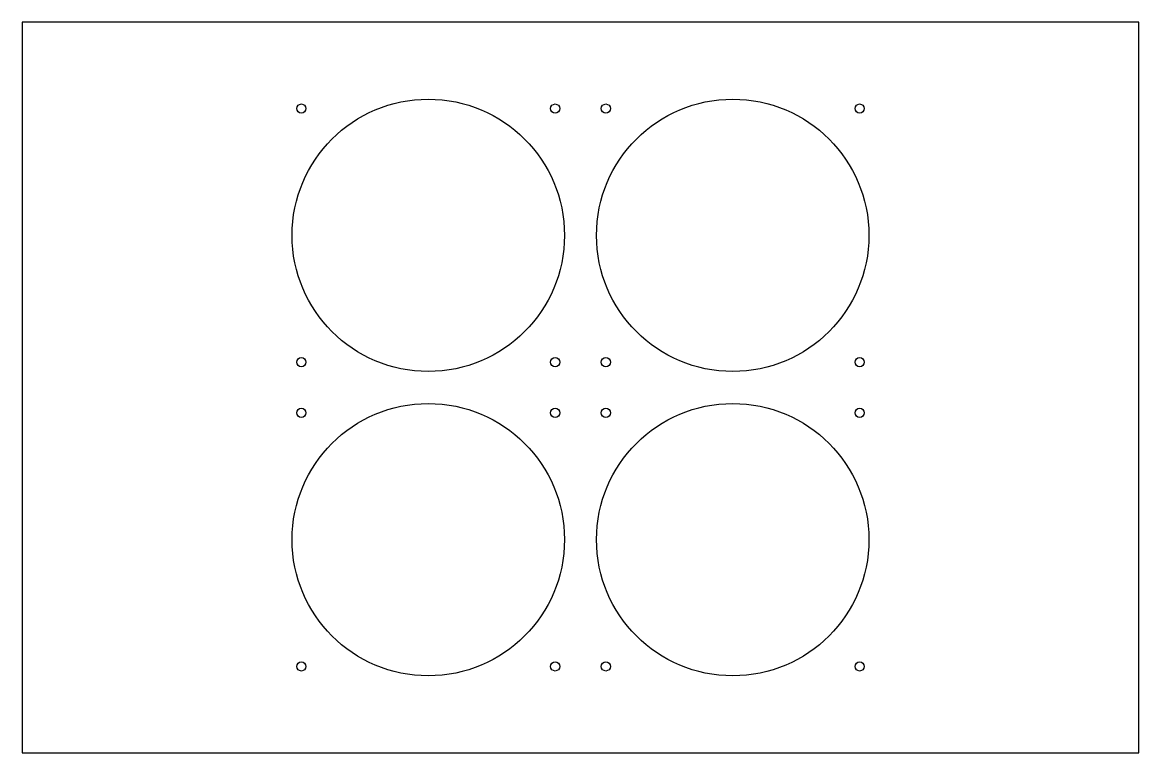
# Model space of a CAD drawing. Header units: millimetres. Extents: x 0 to 550, y 0 to 360.
import ezdxf

# ---------------------------------------------------------------- set-up
doc = ezdxf.new("R2010")
doc.units = ezdxf.units.MM

msp = doc.modelspace()

# ---------------------------------------------------------------- linework, layer by layer
at = {"layer": 'CUT'}
for centre, radius in [((200, 255), 67.1), ((137.5, 317.5), 2.25), ((262.5, 317.5), 2.25), ((350, 255), 67.1), ((287.5, 317.5), 2.25), ((412.5, 317.5), 2.25), ((137.5, 192.5), 2.25), ((262.5, 192.5), 2.25), ((287.5, 192.5), 2.25), ((412.5, 192.5), 2.25), ((200, 105), 67.1), ((350, 105), 67.1), ((137.5, 167.5), 2.25), ((262.5, 167.5), 2.25), ((287.5, 167.5), 2.25), ((412.5, 167.5), 2.25), ((137.5, 42.5), 2.25), ((262.5, 42.5), 2.25), ((287.5, 42.5), 2.25), ((412.5, 42.5), 2.25)]:
    msp.add_circle(centre, radius, dxfattribs=at)
at = {"layer": 'OUTLINE'}
for p, q in [((550, 360), (0, 360)), ((0, 360), (0, 0)), ((550, 0), (550, 360)), ((0, 0), (550, 0))]:
    msp.add_line(p, q, dxfattribs=at)

doc.saveas('drawing.dxf')
